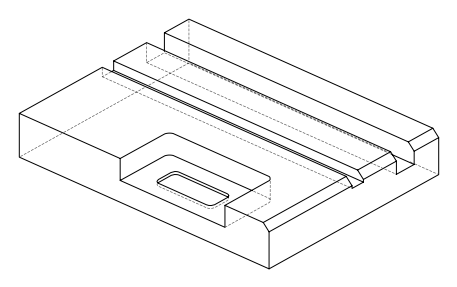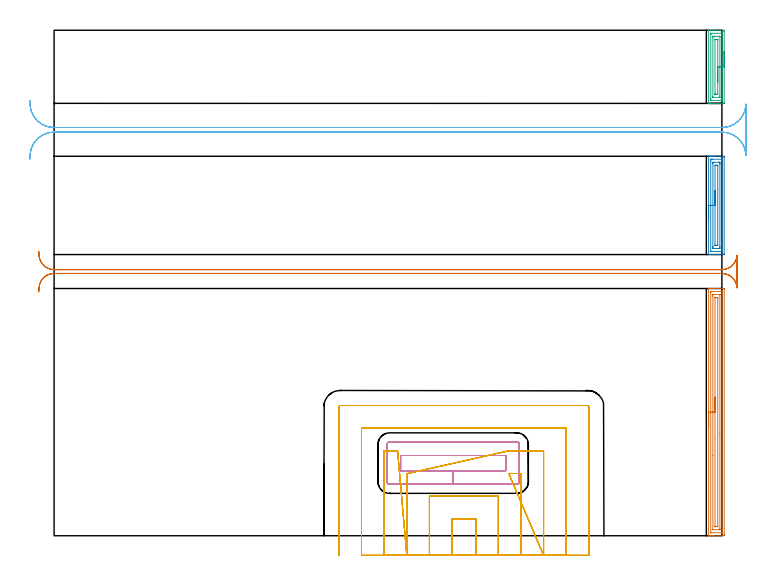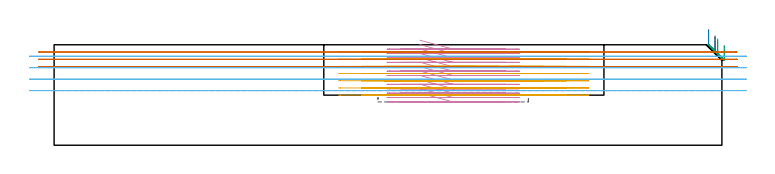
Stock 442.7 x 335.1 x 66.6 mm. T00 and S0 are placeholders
(PLAN: 7 operations, 4 tool changes, 64.9 min)
(1 AREA_MILL | FG_CHAMFER_SURFACE | UGT0205_001 | 5.48 min | 9006 mm3)
(2 AREA_MILL_1 | FG_CHAMFER_SURFACE_1 | UGT0205_001 | 2.32 min | 4095 mm3)
(3 AREA_MILL_2 | FG_CHAMFER_SURFACE_2 | UGT0205_001 | 1.78 min | 2893 mm3)
(4 MILL_RECTANGULAR_POCKET | POCKET_RECTANGULAR_STRAIGHT | NXT0201_011 | Follow Part, ap 3, ae 75% | 11.58 min | 149636 mm3)
(5 MILL_SLOT | SLOT_PARTIAL_RECTANGULAR | UGT0201_094 | Follow Part, ap 5, ae 75% | 29.67 min | 463756 mm3)
(6 MILL_RECTANGULAR_SLOT | SLOT_RECTANGULAR | UGT0201_004 | Follow Part, ap 8, ae 75% | 8.24 min | 470517 mm3)
(7 MILL_RECTANGULAR_SLOT_1 | SLOT_RECTANGULAR_1 | UGT0201_094 | Follow Part, ap 5, ae 75% | 5.86 min | 142840 mm3)
(TOOL UGT0205_001 | Chamfer Mill 20 x 3 x 45 deg. | D20 FL50 Z2)
(TOOL NXT0201_011 | ENDMILL 12mm [2P460-1200-NA 1630] | D12 FL38 Z6)
(TOOL UGT0201_094 | End mill 20 mm | D20 FL38 Z4)
(TOOL UGT0201_004 | End Mill 32 mm | D32 FL53 Z6)
(OP 1 AREA_MILL)
G17 G21 G94 G90
T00 M6
G54
G17 G0 G90 X433.9 Y71.95 S1061 M3
G43 Z76.6 H0
G94 G1 Y71.988 Z75.728 F250.
Y72.102 Z74.863
Y72.291 Z74.012
Y72.553 Z73.18
Y72.887 Z72.374
Y73.29 Z71.6
Y73.759 Z70.864
Y74.29 Z70.172
Y74.879 Z69.529
Y75.522 Z68.939
Y76.214 Z68.408
Y76.95 Z67.94
Y77.724 Z67.537
Y78.53 Z67.203
Y79.362 Z66.941
Y80.214 Z66.752
Y81.078 Z66.638
Y81.95 Z66.6
Y163.724
X433.902 Y163.89 Z66.588
X434.033 Y163.897 Z66.459
X434.171 Y163.9 Z66.328
X434.429 Z66.07
X435.118 Z65.377
X436.336 Z64.161
X436.866 Z63.629
X437.475 Z63.021
X443.856 Z56.642
X444.124 Y163.896 Z56.373
X444.192 Y163.89 Z56.305
X444.199 Y163.82 Z56.299
X444.2 Y163.277 Z56.3
Y1.165
X444.199 Y0.623 Z56.301
X444.197 Y0.274 Z56.302
X444.193 Y0.01 Z56.304
X443.856 Y0.006 Z56.642
X443.247 Y0. Z57.251
X436.866 Z63.629
X436.336 Z64.161
X435.992 Z64.504
X435.462 Z65.034
X435.118 Z65.377
X434.171 Z66.328
X434.035 Y0.001 Z66.457
X433.978 Y0.004 Z66.513
X433.903 Y0.01 Z66.588
X433.9 Y0.176 Z66.6
Y81.95
X435.314 Z65.186
X435.315 Y161.49 Z65.185
X435.318 Y161.836 Z65.182
X435.32 Y161.877 Z65.18
X435.322 Y161.89 Z65.178
X435.35 Y161.893 Z65.15
X435.457 Y161.897 Z65.043
X435.591 Y161.9 Z64.909
X442.581 Z57.919
X442.736 Y161.897 Z57.764
X442.768 Y161.894 Z57.732
X442.778 Y161.89 Z57.722
X442.781 Y161.88 Z57.719
X442.783 Y161.843 Z57.717
X442.785 Y161.691 Z57.715
Y2.41
X442.783 Y2.064 Z57.717
X442.78 Y2.023 Z57.72
X442.778 Y2.01 Z57.722
X442.75 Y2.007 Z57.75
X442.643 Y2.003 Z57.857
X442.509 Y2. Z57.991
X435.519 Z64.981
X435.364 Y2.003 Z65.136
X435.332 Y2.007 Z65.168
X435.322 Y2.01 Z65.178
X435.319 Y2.02 Z65.181
X435.317 Y2.057 Z65.183
X435.315 Y2.209 Z65.185
X435.314 Y81.95 Z65.186
X436.728 Z63.772
X436.729 Y158.949 Z63.771
X436.731 Y159.702 Z63.769
X436.733 Y159.838 Z63.767
X436.735 Y159.881 Z63.765
X436.77 Y159.89 Z63.73
X436.866 Y159.892 Z63.634
X437.546 Y159.899 Z62.954
X441.234 Z59.266
X441.299 Y159.898 Z59.201
X441.35 Y159.893 Z59.15
X441.362 Y159.89 Z59.138
X441.365 Y159.88 Z59.135
X441.368 Y159.842 Z59.132
X441.371 Y159.702 Z59.129
X441.372 Y67.539 Z59.128
X441.371 Y4.951 Z59.129
X441.369 Y4.198 Z59.131
X441.367 Y4.062 Z59.133
X441.365 Y4.019 Z59.135
X441.33 Y4.01 Z59.17
X441.234 Y4.008 Z59.266
X440.554 Y4.001 Z59.946
X436.866 Z63.634
X436.801 Y4.002 Z63.699
X436.75 Y4.007 Z63.75
X436.738 Y4.01 Z63.762
X436.735 Y4.02 Z63.765
X436.732 Y4.058 Z63.768
X436.729 Y4.198 Z63.771
X436.728 Y53.128 Z63.772
Y81.95
X438.143 Z62.357
Y157.663
X438.145 Y157.791 Z62.355
X438.148 Y157.875 Z62.352
X438.15 Y157.891 Z62.35
X438.158 Y157.894 Z62.342
X438.184 Y157.896 Z62.316
X438.613 Y157.9 Z61.887
X439.502 Z60.998
X439.912 Y157.89 Z60.588
X439.951 Y157.885 Z60.549
X439.954 Y157.852 Z60.546
X439.956 Y157.804 Z60.544
X439.957 Y157.756 Z60.543
Y157.434
Y6.237
X439.955 Y6.109 Z60.545
X439.952 Y6.025 Z60.548
X439.95 Y6.009 Z60.55
X439.942 Y6.006 Z60.558
X439.916 Y6.004 Z60.584
X439.487 Y6. Z61.013
X438.598 Z61.902
X438.188 Y6.01 Z62.312
X438.149 Y6.015 Z62.351
X438.146 Y6.048 Z62.354
X438.144 Y6.096 Z62.356
X438.143 Y6.144 Z62.357
Y6.466
Y81.95
Y82.822 Z62.395
Y83.687 Z62.509
Y84.538 Z62.698
Y85.37 Z62.96
Y86.176 Z63.294
Y86.95 Z63.697
Y87.686 Z64.166
Y88.378 Z64.697
Y89.021 Z65.286
Y89.61 Z65.929
Y90.142 Z66.622
Y90.61 Z67.357
Y91.013 Z68.131
Y91.347 Z68.937
Y91.609 Z69.769
Y91.798 Z70.621
Y91.912 Z71.486
Y91.95 Z72.357
G0 Z76.6
M5
M2
(OP 2 AREA_MILL_1)
G17 G21 G94 G90
T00 M6
G54
G17 G0 G90 X433.9 Y209. S1061 M3
G43 Z76.6 H0
G94 G1 Y209.038 Z75.728 F250.
Y209.152 Z74.863
Y209.341 Z74.012
Y209.603 Z73.18
Y209.937 Z72.374
Y210.34 Z71.6
Y210.808 Z70.864
Y211.34 Z70.172
Y211.929 Z69.529
Y212.572 Z68.939
Y213.264 Z68.408
Y214. Z67.94
Y214.774 Z67.537
Y215.58 Z67.203
Y216.412 Z66.941
Y217.264 Z66.752
Y218.128 Z66.638
Y219. Z66.6
Y251.477
X433.903 Y251.59 Z66.589
X433.993 Y251.597 Z66.5
X434.09 Y251.6 Z66.408
X434.728 Z65.771
X435.508 Z64.991
X435.992 Z64.504
X436.233 Z64.263
X436.866 Z63.631
X437.107 Z63.39
X437.739 Z62.754
X443.299 Y251.599 Z57.198
X443.856 Y251.594 Z56.641
X444.192 Y251.59 Z56.304
X444.196 Y251.378 Z56.302
X444.199 Y251.032 Z56.301
X444.2 Y250.682 Z56.3
Y186.968
X444.194 Y186.422 Z56.303
X444.191 Y186.41 Z56.305
X444.172 Y186.4 Z56.325
X437.739 Z62.754
X437.107 Z63.39
X436.866 Z63.631
X436.233 Z64.263
X435.992 Z64.504
X435.508 Z64.991
X434.09 Z66.408
X433.995 Y186.401 Z66.498
X433.979 Y186.402 Z66.513
X433.903 Y186.41 Z66.589
X433.9 Y186.523 Z66.6
Y219.
X435.314 Z65.186
Y248.363
X435.315 Y249.051 Z65.185
X435.317 Y249.252 Z65.183
X435.321 Y249.587 Z65.179
X435.654 Y249.596 Z64.846
X435.992 Y249.599 Z64.508
X436.524 Y249.6 Z63.976
X442.641 Z57.859
X442.745 Y249.597 Z57.755
X442.763 Y249.595 Z57.737
X442.777 Y249.591 Z57.723
X442.779 Y249.571 Z57.721
X442.784 Y249.455 Z57.716
X442.785 Y249.252 Z57.715
X442.786 Y189.637 Z57.714
X442.785 Y188.949 Z57.715
X442.783 Y188.748 Z57.717
X442.779 Y188.413 Z57.721
X442.446 Y188.404 Z58.054
X442.108 Y188.401 Z58.392
X441.576 Y188.4 Z58.924
X435.459 Z65.041
X435.355 Y188.403 Z65.145
X435.337 Y188.405 Z65.163
X435.323 Y188.409 Z65.177
X435.321 Y188.429 Z65.179
X435.317 Y188.545 Z65.183
X435.315 Y188.748 Z65.185
X435.314 Y219. Z65.186
X436.728 Z63.772
X436.729 Y246.583 Z63.771
Y246.722
X436.736 Y247.473 Z63.764
X436.747 Y247.593 Z63.753
X437.739 Y247.6 Z62.761
X440.361 Z60.139
X441.111 Y247.599 Z59.389
X441.234 Y247.595 Z59.266
X441.353 Y247.59 Z59.147
X441.365 Y247.473 Z59.135
X441.367 Y247.338 Z59.133
X441.371 Y246.583 Z59.129
X441.372 Y246.444 Z59.128
X441.371 Y191.417 Z59.129
Y191.278
X441.364 Y190.527 Z59.136
X441.353 Y190.407 Z59.147
X440.361 Y190.4 Z60.139
X437.739 Z62.761
X436.989 Y190.401 Z63.511
X436.866 Y190.405 Z63.634
X436.747 Y190.41 Z63.753
X436.735 Y190.527 Z63.765
X436.733 Y190.662 Z63.767
X436.729 Y191.417 Z63.771
Y191.556
X436.728 Y219. Z63.772
X438.143 Z62.357
Y245.282
X438.146 Y245.442 Z62.354
X438.15 Y245.568 Z62.35
X438.154 Y245.591 Z62.346
X438.174 Y245.594 Z62.326
X438.222 Y245.597 Z62.278
X438.613 Y245.6 Z61.887
X438.705 Z61.795
X439.487 Z61.013
X439.579 Z60.921
X439.873 Y245.593 Z60.627
X439.941 Y245.59 Z60.559
X439.95 Y245.55 Z60.55
X439.953 Y245.498 Z60.547
X439.957 Y245.215 Z60.543
Y192.718
X439.954 Y192.558 Z60.546
X439.95 Y192.432 Z60.55
X439.946 Y192.409 Z60.554
X439.926 Y192.406 Z60.574
X439.878 Y192.403 Z60.622
X439.487 Y192.4 Z61.013
X439.395 Z61.105
X438.613 Z61.887
X438.521 Z61.979
X438.227 Y192.407 Z62.273
X438.159 Y192.41 Z62.341
X438.15 Y192.45 Z62.35
X438.147 Y192.502 Z62.353
X438.143 Y192.785 Z62.357
Y219.
Y219.872 Z62.395
Y220.736 Z62.509
Y221.588 Z62.698
Y222.42 Z62.96
Y223.226 Z63.294
Y224. Z63.697
Y224.736 Z64.166
Y225.428 Z64.697
Y226.071 Z65.286
Y226.66 Z65.929
Y227.192 Z66.622
Y227.66 Z67.357
Y228.063 Z68.131
Y228.397 Z68.937
Y228.659 Z69.769
Y228.848 Z70.621
Y228.962 Z71.486
Y229. Z72.357
G0 Z76.6
M5
M2
(OP 3 AREA_MILL_2)
G17 G21 G94 G90
T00 M6
G54
G17 G0 G90 X444.2 Y320.85 S1061 M3
G43 Z76.6 H0
Z66.3
G94 G1 Y320.812 Z65.428 F250.
Y320.698 Z64.564
Y320.509 Z63.712
Y320.247 Z62.88
Y319.913 Z62.074
Y319.51 Z61.3
Y319.042 Z60.564
Y318.51 Z59.872
Y317.921 Z59.229
Y317.278 Z58.64
Y316.586 Z58.108
Y315.85 Z57.64
Y315.076 Z57.237
Y314.27 Z56.903
Y313.438 Z56.641
Y312.586 Z56.452
Y311.722 Z56.338
Y310.85 Z56.3
Y287.204
X444.194 Y286.656 Z56.304
X444.191 Y286.61 Z56.306
X444.139 Y286.6 Z56.359
X437.739 Z62.755
X436.3 Z64.197
X435.118 Z65.377
X434.143 Z66.356
X434.021 Y286.601 Z66.471
X433.978 Y286.603 Z66.513
X433.903 Y286.61 Z66.588
X433.9 Y286.757 Z66.6
Y334.943
X433.902 Y335.09 Z66.588
X434.019 Y335.097 Z66.473
X434.143 Y335.1 Z66.356
X434.502 Z65.998
X435.118 Z65.377
X437.174 Z63.323
X437.739 Z62.755
X438.33 Z62.165
X443.856 Z56.641
X444.143 Y335.096 Z56.355
X444.192 Y335.09 Z56.305
X444.199 Y335.039 Z56.299
X444.2 Y334.496 Z56.3
Y310.85
X442.786 Z57.714
X442.785 Y289.189 Z57.715
X442.784 Y288.988 Z57.716
X442.779 Y288.643 Z57.721
X442.777 Y288.61 Z57.723
X442.716 Y288.606 Z57.784
X442.615 Y288.602 Z57.885
X442.488 Y288.6 Z58.012
X435.497 Y288.601 Z65.003
X435.361 Y288.606 Z65.139
X435.336 Y288.61 Z65.164
X435.321 Y288.617 Z65.179
X435.319 Y288.646 Z65.181
X435.316 Y288.786 Z65.184
X435.315 Y288.988 Z65.185
X435.314 Y289.68 Z65.186
X435.315 Y332.511 Z65.185
X435.316 Y332.712 Z65.184
X435.321 Y333.057 Z65.179
X435.323 Y333.09 Z65.177
X435.384 Y333.094 Z65.116
X435.485 Y333.098 Z65.015
X435.612 Y333.1 Z64.888
X442.603 Y333.099 Z57.897
X442.739 Y333.094 Z57.761
X442.764 Y333.09 Z57.736
X442.779 Y333.083 Z57.721
X442.781 Y333.054 Z57.719
X442.784 Y332.914 Z57.716
X442.785 Y332.712 Z57.715
X442.786 Y332.02 Z57.714
Y310.85
X441.372 Z59.128
X441.371 Y291.525 Z59.129
X441.367 Y290.773 Z59.133
X441.366 Y290.639 Z59.134
X441.357 Y290.61 Z59.143
X441.319 Y290.606 Z59.181
X441.234 Y290.603 Z59.266
X440.53 Y290.6 Z59.97
X437.035 Z63.465
X436.866 Z63.634
X436.809 Y290.602 Z63.691
X436.764 Y290.605 Z63.736
X436.74 Y290.609 Z63.76
X436.735 Y290.635 Z63.765
X436.731 Y290.773 Z63.769
X436.729 Y290.912 Z63.771
Y330.175
X436.732 Y330.927 Z63.768
X436.734 Y331.061 Z63.766
X436.743 Y331.09 Z63.757
X436.781 Y331.094 Z63.719
X436.866 Y331.097 Z63.634
X437.57 Y331.1 Z62.93
X441.065 Z59.435
X441.234 Z59.266
X441.291 Y331.098 Z59.209
X441.336 Y331.095 Z59.164
X441.36 Y331.091 Z59.14
X441.365 Y331.065 Z59.135
X441.369 Y330.927 Z59.131
X441.371 Y330.788 Z59.129
X441.372 Y310.85 Z59.128
X439.957 Z60.543
Y292.97
X439.955 Y292.809 Z60.545
X439.951 Y292.682 Z60.549
X439.948 Y292.61 Z60.552
X439.445 Y292.6 Z61.055
X438.571 Z61.929
X438.206 Y292.606 Z62.294
X438.161 Y292.61 Z62.339
X438.149 Y292.614 Z62.351
X438.147 Y292.627 Z62.353
X438.144 Y292.679 Z62.356
X438.143 Y292.728 Z62.357
Y293.038
Y328.73
X438.145 Y328.891 Z62.355
X438.149 Y329.018 Z62.351
X438.152 Y329.09 Z62.348
X438.655 Y329.1 Z61.845
X439.529 Z60.971
X439.894 Y329.094 Z60.606
X439.939 Y329.09 Z60.561
X439.951 Y329.086 Z60.549
X439.953 Y329.073 Z60.547
X439.956 Y329.021 Z60.544
X439.957 Y328.972 Z60.543
Y328.662
Y310.85
Y309.978 Z60.581
Y309.114 Z60.695
Y308.262 Z60.883
Y307.43 Z61.146
Y306.624 Z61.48
Y305.85 Z61.882
Y305.114 Z62.351
Y304.422 Z62.882
Y303.779 Z63.472
Y303.19 Z64.115
Y302.658 Z64.807
Y302.19 Z65.543
Y301.787 Z66.317
Y301.453 Z67.122
Y301.191 Z67.954
Y301.002 Z68.806
Y300.888 Z69.671
Y300.85 Z70.543
G0 Z76.6
M5
M2
(OP 4 MILL_RECTANGULAR_POCKET)
G17 G21 G94 G90
T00 M6
G54
G17 G0 G90 X242.474 Y43.1 S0 M3
G43 Z76.6 H1
Z69.6
G94 G1 X264.55 Z63.685 F250.
X299.4 F500.
Y53.2
X229.7
Y43.1
X264.55
Y34.1
X306.7
G3 X308.4 Y35.8 R1.7
G1 Y60.5
G3 X306.7 Y62.2 R1.7
G1 X222.4
G3 X220.7 Y60.5 R1.7
G1 Y35.8
G3 X222.4 Y34.1 R1.7
G1 X264.55
X265.55
G0 X242.474 Y43.1 Z66.685
G1 X264.55 Z60.769 F250.
X299.4 F500.
Y53.2
X229.7
Y43.1
X264.55
Y34.1
X306.7
G3 X308.4 Y35.8 R1.7
G1 Y60.5
G3 X306.7 Y62.2 R1.7
G1 X222.4
G3 X220.7 Y60.5 R1.7
G1 Y35.8
G3 X222.4 Y34.1 R1.7
G1 X264.55
X265.55
G0 X242.474 Y43.1 Z63.769
G1 X264.55 Z57.854 F250.
X299.4 F500.
Y53.2
X229.7
Y43.1
X264.55
Y34.1
X306.7
G3 X308.4 Y35.8 R1.7
G1 Y60.5
G3 X306.7 Y62.2 R1.7
G1 X222.4
G3 X220.7 Y60.5 R1.7
G1 Y35.8
G3 X222.4 Y34.1 R1.7
G1 X264.55
X265.55
G0 X242.474 Y43.1 Z60.854
G1 X264.55 Z54.938 F250.
X299.4 F500.
Y53.2
X229.7
Y43.1
X264.55
Y34.1
X306.7
G3 X308.4 Y35.8 R1.7
G1 Y60.5
G3 X306.7 Y62.2 R1.7
G1 X222.4
G3 X220.7 Y60.5 R1.7
G1 Y35.8
G3 X222.4 Y34.1 R1.7
G1 X264.55
X265.55
G0 X242.474 Y43.1 Z57.938
G1 X264.55 Z52.023 F250.
X299.4 F500.
Y53.2
X229.7
Y43.1
X264.55
Y34.1
X306.7
G3 X308.4 Y35.8 R1.7
G1 Y60.5
G3 X306.7 Y62.2 R1.7
G1 X222.4
G3 X220.7 Y60.5 R1.7
G1 Y35.8
G3 X222.4 Y34.1 R1.7
G1 X264.55
X265.55
G0 X242.474 Y43.1 Z55.023
G1 X264.55 Z49.108 F250.
X299.4 F500.
Y53.2
X229.7
Y43.1
X264.55
Y34.1
X306.7
G3 X308.4 Y35.8 R1.7
G1 Y60.5
G3 X306.7 Y62.2 R1.7
G1 X222.4
G3 X220.7 Y60.5 R1.7
G1 Y35.8
G3 X222.4 Y34.1 R1.7
G1 X264.55
X265.55
G0 X242.474 Y43.1 Z52.108
G1 X264.55 Z46.192 F250.
X299.4 F500.
Y53.2
X229.7
Y43.1
X264.55
Y34.1
X306.7
G3 X308.4 Y35.8 R1.7
G1 Y60.5
G3 X306.7 Y62.2 R1.7
G1 X222.4
G3 X220.7 Y60.5 R1.7
G1 Y35.8
G3 X222.4 Y34.1 R1.7
G1 X264.55
X265.55
G0 X242.474 Y43.1 Z49.192
G1 X264.55 Z43.277 F250.
X299.4 F500.
Y53.2
X229.7
Y43.1
X264.55
Y34.1
X306.7
G3 X308.4 Y35.8 R1.7
G1 Y60.5
G3 X306.7 Y62.2 R1.7
G1 X222.4
G3 X220.7 Y60.5 R1.7
G1 Y35.8
G3 X222.4 Y34.1 R1.7
G1 X264.55
X265.55
G0 X242.474 Y43.1 Z46.277
G1 X264.55 Z40.362 F250.
X299.4 F500.
Y53.2
X229.7
Y43.1
X264.55
Y34.1
X306.7
G3 X308.4 Y35.8 R1.7
G1 Y60.5
G3 X306.7 Y62.2 R1.7
G1 X222.4
G3 X220.7 Y60.5 R1.7
G1 Y35.8
G3 X222.4 Y34.1 R1.7
G1 X264.55
X265.55
G0 X242.474 Y43.1 Z43.362
G1 X264.55 Z37.446 F250.
X299.4 F500.
Y53.2
X229.7
Y43.1
X264.55
Y34.1
X306.7
G3 X308.4 Y35.8 R1.7
G1 Y60.5
G3 X306.7 Y62.2 R1.7
G1 X222.4
G3 X220.7 Y60.5 R1.7
G1 Y35.8
G3 X222.4 Y34.1 R1.7
G1 X264.55
X265.55
G0 X242.474 Y43.1 Z40.446
G1 X264.55 Z34.531 F250.
X299.4 F500.
Y53.2
X229.7
Y43.1
X264.55
Y34.1
X306.7
G3 X308.4 Y35.8 R1.7
G1 Y60.5
G3 X306.7 Y62.2 R1.7
G1 X222.4
G3 X220.7 Y60.5 R1.7
G1 Y35.8
G3 X222.4 Y34.1 R1.7
G1 X264.55
X265.55
G0 X242.474 Y43.1 Z37.531
G1 X264.55 Z31.615 F250.
X299.4 F500.
Y53.2
X229.7
Y43.1
X264.55
Y34.1
X306.7
G3 X308.4 Y35.8 R1.7
G1 Y60.5
G3 X306.7 Y62.2 R1.7
G1 X222.4
G3 X220.7 Y60.5 R1.7
G1 Y35.8
G3 X222.4 Y34.1 R1.7
G1 X264.55
X265.55
G0 X242.474 Y43.1 Z34.615
G1 X264.55 Z28.7 F250.
X299.4 F500.
Y53.2
X229.7
Y43.1
X264.55
Y34.1
X306.7
G3 X308.4 Y35.8 R1.7
G1 Y60.5
G3 X306.7 Y62.2 R1.7
G1 X222.4
G3 X220.7 Y60.5 R1.7
G1 Y35.8
G3 X222.4 Y34.1 R1.7
G1 X264.55
X265.55
G0 Z76.6
M5
M2
(OP 5 MILL_SLOT)
G17 G21 G94 G90
T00 M6
G54
G17 G0 G90 X279.5 Y-13. S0 M3
G43 Z76.6 H0
Z61.828
G94 G1 Y-10. F250.
Y11.3 F500.
X263.8
Y-10.
Y-13. F250.
X294.5
Y-10.
Y26.3 F500.
X248.8
Y-10.
Y-13. F250.
X309.5
Y-10.
Y41.3 F500.
X304.401
X301.401 F250.
X324.5 Y-13. F500.
Y-10. F250.
Y56.3 F500.
X304.4
X301.4 F250.
X233.8 Y41.1 F500.
Y38.1 F250.
Y-10. F500.
Y-13. F250.
X227.7 Y56.3 F500.
X224.7 F250.
X218.8 F500.
Y-10.
Y-13. F250.
X339.5
Y-10.
Y71.3 F500.
X203.8
Y-10.
Y-13. F250.
X354.5
Y-10.
Y85.3 F500.
G3 X353.5 Y86.3 R1.
G1 X189.8
G3 X188.8 Y85.3 R1.
G1 Y-10.
Y-13. F250.
G0 X279.5 Z57.057
G1 Y-10.
Y11.3 F500.
X263.8
Y-10.
Y-13. F250.
X294.5
Y-10.
Y26.3 F500.
X248.8
Y-10.
Y-13. F250.
X309.5
Y-10.
Y41.3 F500.
X304.4
X301.4 F250.
X324.5 Y-13. F500.
Y-10. F250.
Y56.3 F500.
X304.4
X301.4 F250.
X233.8 Y41.1 F500.
Y38.1 F250.
Y-10. F500.
Y-13. F250.
X227.7 Y56.3 F500.
X224.7 F250.
X218.8 F500.
Y-10.
Y-13. F250.
X339.5
Y-10.
Y71.3 F500.
X203.8
Y-10.
Y-13. F250.
X354.5
Y-10.
Y85.3 F500.
G3 X353.5 Y86.3 R1.
G1 X189.8
G3 X188.8 Y85.3 R1.
G1 Y-10.
Y-13. F250.
G0 X279.5 Z52.286
G1 Y-10.
Y11.3 F500.
X263.8
Y-10.
Y-13. F250.
X294.5
Y-10.
Y26.3 F500.
X248.8
Y-10.
Y-13. F250.
X309.5
Y-10.
Y41.3 F500.
X304.4
X301.4 F250.
X324.5 Y-13. F500.
Y-10. F250.
Y56.3 F500.
X304.4
X301.4 F250.
X233.8 Y41.1 F500.
Y38.1 F250.
Y-10. F500.
Y-13. F250.
X227.7 Y56.3 F500.
X224.7 F250.
X218.8 F500.
Y-10.
Y-13. F250.
X339.5
Y-10.
Y71.3 F500.
X203.8
Y-10.
Y-13. F250.
X354.5
Y-10.
Y85.3 F500.
G3 X353.5 Y86.3 R1.
G1 X189.8
G3 X188.8 Y85.3 R1.
G1 Y-10.
Y-13. F250.
G0 X279.5 Z47.514
G1 Y-10.
Y11.3 F500.
X263.8
Y-10.
Y-13. F250.
X294.5
Y-10.
Y26.3 F500.
X248.8
Y-10.
Y-13. F250.
X309.5
Y-10.
Y41.3 F500.
X304.401
X301.401 F250.
X324.5 Y-13. F500.
Y-10. F250.
Y56.3 F500.
X304.4
X301.4 F250.
X233.8 Y41.1 F500.
Y38.1 F250.
Y-10. F500.
Y-13. F250.
X227.7 Y56.3 F500.
X224.7 F250.
X218.8 F500.
Y-10.
Y-13. F250.
X339.5
Y-10.
Y71.3 F500.
X203.8
Y-10.
Y-13. F250.
X354.5
Y-10.
Y85.3 F500.
G3 X353.5 Y86.3 R1.
G1 X189.8
G3 X188.8 Y85.3 R1.
G1 Y-10.
Y-13. F250.
G0 X279.5 Z42.743
G1 Y-10.
Y11.3 F500.
X263.8
Y-10.
Y-13. F250.
X294.5
Y-10.
Y26.3 F500.
X248.8
Y-10.
Y-13. F250.
X309.5
Y-10.
Y41.3 F500.
X304.4
X301.4 F250.
X324.5 Y-13. F500.
Y-10. F250.
Y56.3 F500.
X304.4
X301.4 F250.
X233.8 Y41.1 F500.
Y38.1 F250.
Y-10. F500.
Y-13. F250.
X227.7 Y56.3 F500.
X224.7 F250.
X218.8 F500.
Y-10.
Y-13. F250.
X339.5
Y-10.
Y71.3 F500.
X203.8
Y-10.
Y-13. F250.
X354.5
Y-10.
Y85.3 F500.
G3 X353.5 Y86.3 R1.
G1 X189.8
G3 X188.8 Y85.3 R1.
G1 Y-10.
Y-13. F250.
G0 X279.5 Z37.971
G1 Y-10.
Y11.3 F500.
X263.8
Y-10.
Y-13. F250.
X294.5
Y-10.
Y26.3 F500.
X248.8
Y-10.
Y-13. F250.
X309.5
Y-10.
Y41.3 F500.
X304.4
X301.4 F250.
X324.5 Y-13. F500.
Y-10. F250.
Y56.3 F500.
X304.4
X301.4 F250.
X233.8 Y41.1 F500.
Y38.1 F250.
Y-10. F500.
Y-13. F250.
X227.7 Y56.3 F500.
X224.7 F250.
X218.8 F500.
Y-10.
Y-13. F250.
X339.5
Y-10.
Y71.3 F500.
X203.8
Y-10.
Y-13. F250.
X354.5
Y-10.
Y85.3 F500.
G3 X353.5 Y86.3 R1.
G1 X189.8
G3 X188.8 Y85.3 R1.
G1 Y-10.
Y-13. F250.
G0 X279.5 Z33.2
G1 Y-10.
Y11.3 F500.
X263.8
Y-10.
Y-13. F250.
X294.5
Y-10.
Y26.3 F500.
X248.8
Y-10.
Y-13. F250.
X309.5
Y-10.
Y41.3 F500.
X304.401
X301.401 F250.
X324.5 Y-13. F500.
Y-10. F250.
Y56.3 F500.
X304.4
X301.4 F250.
X233.8 Y41.1 F500.
Y38.1 F250.
Y-10. F500.
Y-13. F250.
X227.7 Y56.3 F500.
X224.7 F250.
X218.8 F500.
Y-10.
Y-13. F250.
X339.5
Y-10.
Y71.3 F500.
X203.8
Y-10.
Y-13. F250.
X354.5
Y-10.
Y85.3 F500.
G3 X353.5 Y86.3 R1.
G1 X189.8
G3 X188.8 Y85.3 R1.
G1 Y-10.
Y-13. F250.
G0 Z76.6
M5
M2
(OP 6 MILL_RECTANGULAR_SLOT)
G17 G21 G94 G90
T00 M6
G54
G17 G0 G90 X-16.154 Y249.585 S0 M3
G43 Z76.6 H0
Z59.
G94 G1 X-15.97 Y252.579 F250.
G2 X0. Y267.6 R16. F500.
G1 X442.7
G2 X458.561 Y253.706 R16.
G1 X458.591 Y253.703
G3 X458.7 Y255.552 R16.
G1 Y282.653
G3 X458.591 Y284.5 R16.
G1 X458.561 Y284.496
G2 X442.7 Y270.6 R16.
G1 X0.
G2 X-15.97 Y285.621 R16.
G1 X-16.154 Y288.615 F250.
G0 Y249.585 Z51.4
G1 X-15.97 Y252.579
G2 X0. Y267.6 R16. F500.
G1 X442.7
G2 X458.69 Y252.166 R16.
G1 X458.7
Y286.034
X458.69
G2 X442.7 Y270.6 R16.
G1 X0.
G2 X-15.97 Y285.621 R16.
G1 X-16.154 Y288.615 F250.
G0 Y249.585 Z43.8
G1 X-15.97 Y252.579
G2 X0. Y267.6 R16. F500.
G1 X442.7
G2 X458.69 Y252.166 R16.
G1 X458.7
Y286.034
X458.69
G2 X442.7 Y270.6 R16.
G1 X0.
G2 X-15.97 Y285.621 R16.
G1 X-16.154 Y288.615 F250.
G0 Y249.585 Z36.2
G1 X-15.97 Y252.579
G2 X0. Y267.6 R16. F500.
G1 X442.7
G2 X458.69 Y252.166 R16.
G1 X458.7
Y286.034
X458.69
G2 X442.7 Y270.6 R16.
G1 X0.
G2 X-15.97 Y285.621 R16.
G1 X-16.154 Y288.615 F250.
G0 Z76.6
M5
M2
(OP 7 MILL_RECTANGULAR_SLOT_1)
G17 G21 G94 G90
T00 M6
G54
G17 G0 G90 X-10.202 Y161.683 S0 M3
G43 Z76.6 H0
Z61.8
G94 G1 X-9.97 Y164.674 F250.
G2 X0. Y173.9 R10. F500.
G1 X442.7
G2 X452.082 Y167.361 R10.
G1 X452.11 Y167.35
G3 X452.7 Y170.718 R10.
G1 Y179.567
G3 X452.108 Y182.942 R10.
G1 X452.079 Y182.932
G2 X442.7 Y176.4 R10.
G1 X0.
G2 X-9.97 Y185.626 R10.
G1 X-10.202 Y188.617 F250.
G0 Y161.683 Z57.
G1 X-9.97 Y164.674
G2 X0. Y173.9 R10. F500.
G1 X442.7
G2 X452.645 Y164.946 R10.
G1 X452.675 Y164.944
G3 X452.7 Y165.633 R10.
G1 Y184.719
G3 X452.677 Y185.377 R10.
G1 X452.647 Y185.375
G2 X442.7 Y176.4 R10.
G1 X0.
G2 X-9.97 Y185.626 R10.
G1 X-10.202 Y188.617 F250.
G0 Y161.683 Z52.2
G1 X-9.97 Y164.674
G2 X0. Y173.9 R10. F500.
G1 X442.7
G2 X452.69 Y164.347 R10.
G1 X452.7
Y185.953
X452.69
G2 X442.7 Y176.4 R10.
G1 X0.
G2 X-9.97 Y185.626 R10.
G1 X-10.202 Y188.617 F250.
G0 Z76.6
M5
M2
